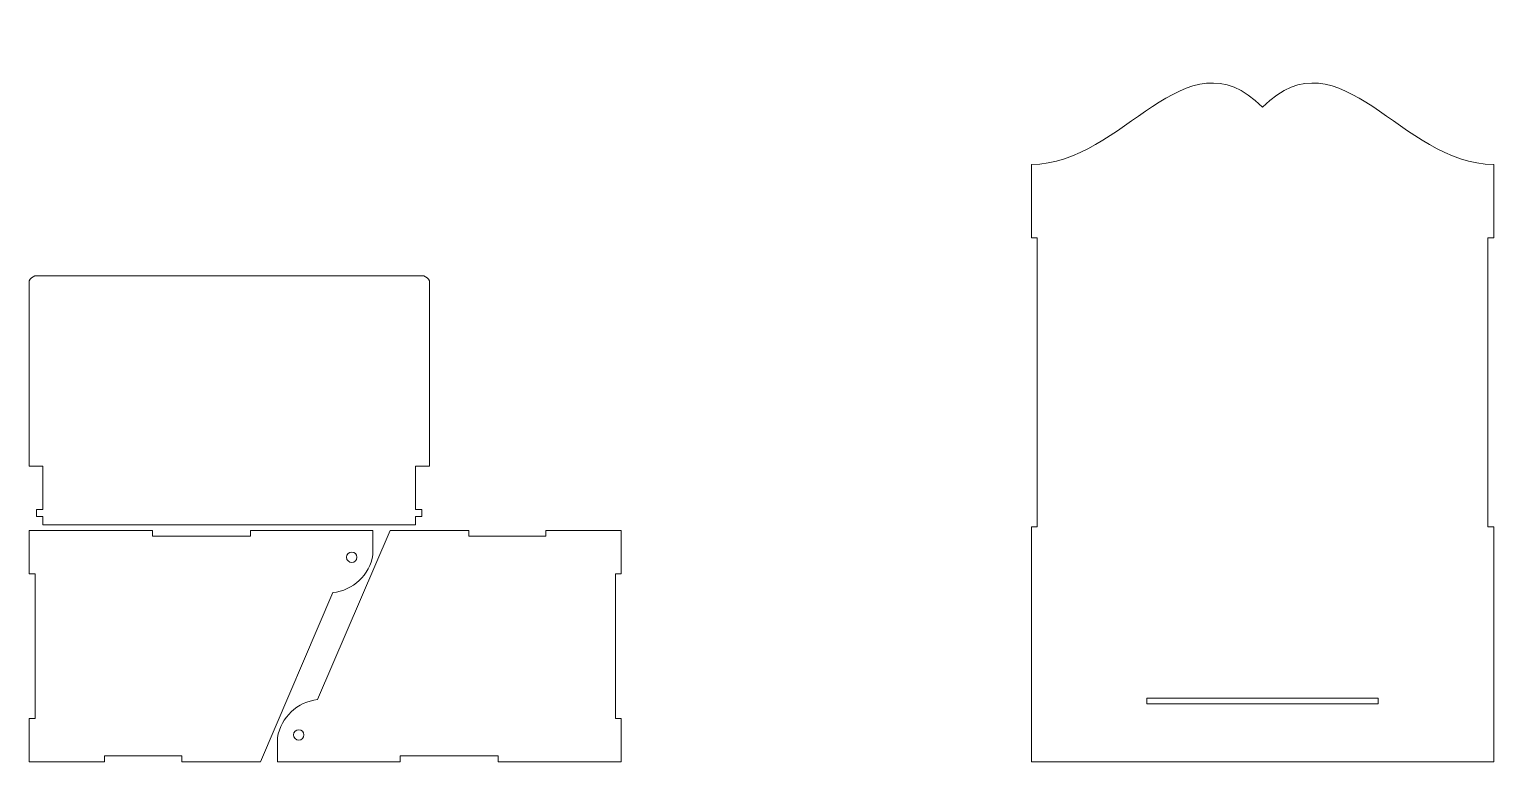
# Model space of a CAD drawing. Header units: millimetres. Extents: x -1460 to 1460, y -777 to 775.
# Drawn here: x -72 to 688, y -775 to -395 of the extents above; entities that cross this region are included whole.
import ezdxf

# ---------------------------------------------------------------- set-up
doc = ezdxf.new("R2010")
doc.units = ezdxf.units.MM
doc.header["$MEASUREMENT"] = 0
doc.layers.add('Camada 1', color=7, linetype='Continuous')

msp = doc.modelspace()

# ---------------------------------------------------------------- linework, layer by layer
at = {"layer": 'Camada 1', "color": 250, "lineweight": 20}
for points, knots in [([(450.8943, -503.1066), (450.8943, -503.1066), (450.8943, -653.1065), (450.8943, -653.1065), (450.8943, -653.1065), (450.8943, -653.1065), (447.8943, -653.1065), (447.8943, -653.1065), (447.8943, -653.1065), (447.8943, -653.1065), (447.8943, -775.1065), (447.8943, -775.1065), (447.8943, -775.1065), (447.8943, -775.1065), (687.8942, -775.1065), (687.8942, -775.1065), (687.8942, -775.1065), (687.8942, -775.1065), (687.8942, -653.1065), (687.8942, -653.1065), (687.8942, -653.1065), (687.8942, -653.1065), (684.8942, -653.1065), (684.8942, -653.1065), (684.8942, -653.1065), (684.8942, -653.1065), (684.8942, -503.1066), (684.8942, -503.1066), (684.8942, -503.1066), (684.8942, -503.1066), (687.8942, -503.1066), (687.8942, -503.1066), (687.8942, -503.1066), (687.8942, -503.1066), (687.8942, -465.1066), (687.8942, -465.1066), (687.8942, -465.1066), (639.9357, -465.1066), (608.3398, -394.9224), (567.8943, -435.3679), (567.8943, -435.3679), (527.4488, -394.9224), (495.8529, -465.1066), (447.8943, -465.1066), (447.8943, -465.1066), (447.8943, -465.1066), (447.8943, -503.1066), (447.8943, -503.1066), (447.8943, -503.1066), (447.8943, -503.1066), (450.8943, -503.1066), (450.8943, -503.1066)], [0, 0, 0, 0, 0.07142857, 0.07142857, 0.07142857, 0.07142857, 0.14285714, 0.14285714, 0.14285714, 0.14285714, 0.21428571, 0.21428571, 0.21428571, 0.21428571, 0.28571429, 0.28571429, 0.28571429, 0.28571429, 0.35714286, 0.35714286, 0.35714286, 0.35714286, 0.42857143, 0.42857143, 0.42857143, 0.42857143, 0.5, 0.5, 0.5, 0.5, 0.57142857, 0.57142857, 0.57142857, 0.57142857, 0.64285714, 0.64285714, 0.64285714, 0.64285714, 0.71428571, 0.71428571, 0.71428571, 0.71428571, 0.78571429, 0.78571429, 0.78571429, 0.78571429, 0.85714286, 0.85714286, 0.85714286, 0.85714286, 1, 1, 1, 1]), ([(-65.1461, -621.7225), (-65.1461, -621.7225), (-65.1461, -644.2225), (-65.1461, -644.2225), (-65.1461, -644.2225), (-65.1461, -644.2225), (-68.4371, -644.2225), (-68.4371, -644.2225), (-68.4371, -644.2225), (-68.4371, -644.2225), (-68.4371, -647.8225), (-68.4371, -647.8225), (-68.4371, -647.8225), (-68.4371, -647.8225), (-65.1461, -647.8225), (-65.1461, -647.8225), (-65.1461, -647.8225), (-65.1461, -647.8225), (-65.1461, -652.1065), (-65.1461, -652.1065), (-65.1461, -652.1065), (-65.1461, -652.1065), (-52.7483, -652.1065), (-52.7483, -652.1065), (-52.7483, -652.1065), (-52.7483, -652.1065), (22.2517, -652.1065), (22.2517, -652.1065), (22.2517, -652.1065), (22.2517, -652.1065), (128.1866, -652.1065), (128.1866, -652.1065), (128.1866, -652.1065), (128.1866, -652.1065), (128.1866, -647.8225), (128.1866, -647.8225), (128.1866, -647.8225), (128.1866, -647.8225), (131.5437, -647.8225), (131.5437, -647.8225), (131.5437, -647.8225), (131.5437, -647.8225), (131.5437, -644.2225), (131.5437, -644.2225), (131.5437, -644.2225), (131.5437, -644.2225), (128.1866, -644.2225), (128.1866, -644.2225), (128.1866, -644.2225), (128.1866, -644.2225), (128.1866, -621.7225), (128.1866, -621.7225), (128.1866, -621.7225), (128.1866, -621.7225), (130.0092, -621.7225), (130.0092, -621.7225), (130.0092, -621.7225), (130.0092, -621.7225), (133.6092, -621.7225), (133.6092, -621.7225), (133.6092, -621.7225), (133.6092, -621.7225), (135.4092, -621.7225), (135.4092, -621.7225), (135.4092, -621.7225), (135.4092, -621.7225), (135.4092, -525.5662), (135.4092, -525.5662), (135.4092, -525.5662), (134.8525, -524.3256), (133.8143, -523.3652), (132.5342, -522.9065), (132.5342, -522.9065), (132.5342, -522.9065), (-69.3732, -522.9065), (-69.3732, -522.9065), (-69.3732, -522.9065), (-70.6534, -523.3652), (-71.6915, -524.3256), (-72.2483, -525.5662), (-72.2483, -525.5662), (-72.2483, -525.5662), (-72.2483, -535.1065), (-72.2483, -535.1065), (-72.2483, -535.1065), (-72.2483, -535.1065), (-72.2483, -557.6065), (-72.2483, -557.6065), (-72.2483, -557.6065), (-72.2483, -557.6065), (-72.2483, -621.7225), (-72.2483, -621.7225), (-72.2483, -621.7225), (-72.2483, -621.7225), (-70.4483, -621.7225), (-70.4483, -621.7225), (-70.4483, -621.7225), (-70.4483, -621.7225), (-66.8483, -621.7225), (-66.8483, -621.7225), (-66.8483, -621.7225), (-66.8483, -621.7225), (-65.1461, -621.7225), (-65.1461, -621.7225)], [0, 0, 0, 0, 0.03703704, 0.03703704, 0.03703704, 0.03703704, 0.07407407, 0.07407407, 0.07407407, 0.07407407, 0.11111111, 0.11111111, 0.11111111, 0.11111111, 0.14814815, 0.14814815, 0.14814815, 0.14814815, 0.18518519, 0.18518519, 0.18518519, 0.18518519, 0.22222222, 0.22222222, 0.22222222, 0.22222222, 0.25925926, 0.25925926, 0.25925926, 0.25925926, 0.2962963, 0.2962963, 0.2962963, 0.2962963, 0.33333333, 0.33333333, 0.33333333, 0.33333333, 0.37037037, 0.37037037, 0.37037037, 0.37037037, 0.40740741, 0.40740741, 0.40740741, 0.40740741, 0.44444444, 0.44444444, 0.44444444, 0.44444444, 0.48148148, 0.48148148, 0.48148148, 0.48148148, 0.51851852, 0.51851852, 0.51851852, 0.51851852, 0.55555556, 0.55555556, 0.55555556, 0.55555556, 0.59259259, 0.59259259, 0.59259259, 0.59259259, 0.62962963, 0.62962963, 0.62962963, 0.62962963, 0.66666667, 0.66666667, 0.66666667, 0.66666667, 0.7037037, 0.7037037, 0.7037037, 0.7037037, 0.74074074, 0.74074074, 0.74074074, 0.74074074, 0.77777778, 0.77777778, 0.77777778, 0.77777778, 0.81481481, 0.81481481, 0.81481481, 0.81481481, 0.85185185, 0.85185185, 0.85185185, 0.85185185, 0.88888889, 0.88888889, 0.88888889, 0.88888889, 0.92592593, 0.92592593, 0.92592593, 0.92592593, 1, 1, 1, 1]), ([(106.1445, -655.1065), (106.1445, -655.1065), (42.5177, -655.1065), (42.5177, -655.1065), (42.5177, -655.1065), (42.5177, -655.1065), (42.5177, -658.1065), (42.5177, -658.1065), (42.5177, -658.1065), (42.5177, -658.1065), (-8.3751, -658.1065), (-8.3751, -658.1065), (-8.3751, -658.1065), (-8.3751, -658.1065), (-8.3751, -655.1065), (-8.3751, -655.1065), (-8.3751, -655.1065), (-8.3751, -655.1065), (-72.2483, -655.1065), (-72.2483, -655.1065), (-72.2483, -655.1065), (-72.2483, -655.1065), (-72.2483, -677.6065), (-72.2483, -677.6065), (-72.2483, -677.6065), (-72.2483, -677.6065), (-69.2483, -677.6065), (-69.2483, -677.6065), (-69.2483, -677.6065), (-69.2483, -677.6065), (-69.2483, -752.6065), (-69.2483, -752.6065), (-69.2483, -752.6065), (-69.2483, -752.6065), (-72.2483, -752.6065), (-72.2483, -752.6065), (-72.2483, -752.6065), (-72.2483, -752.6065), (-72.2483, -775.1065), (-72.2483, -775.1065), (-72.2483, -775.1065), (-72.2483, -775.1065), (-33.141, -775.1065), (-33.141, -775.1065), (-33.141, -775.1065), (-33.141, -775.1065), (-33.141, -772.1065), (-33.141, -772.1065), (-33.141, -772.1065), (-33.141, -772.1065), (6.859, -772.1065), (6.859, -772.1065), (6.859, -772.1065), (6.859, -772.1065), (6.859, -775.1065), (6.859, -775.1065), (6.859, -775.1065), (6.859, -775.1065), (47.7518, -775.1065), (47.7518, -775.1065), (47.7518, -775.1065), (47.7518, -775.1065), (85.3368, -687.3551), (85.3368, -687.3551), (85.3368, -687.3551), (95.8856, -686.2113), (104.387, -678.1924), (106.1445, -667.7283), (106.1445, -667.7283), (106.1445, -667.7283), (106.1445, -655.1065), (106.1445, -655.1065)], [0, 0, 0, 0, 0.05263158, 0.05263158, 0.05263158, 0.05263158, 0.10526316, 0.10526316, 0.10526316, 0.10526316, 0.15789474, 0.15789474, 0.15789474, 0.15789474, 0.21052632, 0.21052632, 0.21052632, 0.21052632, 0.26315789, 0.26315789, 0.26315789, 0.26315789, 0.31578947, 0.31578947, 0.31578947, 0.31578947, 0.36842105, 0.36842105, 0.36842105, 0.36842105, 0.42105263, 0.42105263, 0.42105263, 0.42105263, 0.47368421, 0.47368421, 0.47368421, 0.47368421, 0.52631579, 0.52631579, 0.52631579, 0.52631579, 0.57894737, 0.57894737, 0.57894737, 0.57894737, 0.63157895, 0.63157895, 0.63157895, 0.63157895, 0.68421053, 0.68421053, 0.68421053, 0.68421053, 0.73684211, 0.73684211, 0.73684211, 0.73684211, 0.78947368, 0.78947368, 0.78947368, 0.78947368, 0.84210526, 0.84210526, 0.84210526, 0.84210526, 0.89473684, 0.89473684, 0.89473684, 0.89473684, 1, 1, 1, 1]), ([(56.614, -775.1065), (56.614, -775.1065), (120.2408, -775.1065), (120.2408, -775.1065), (120.2408, -775.1065), (120.2408, -775.1065), (120.2408, -772.1065), (120.2408, -772.1065), (120.2408, -772.1065), (120.2408, -772.1065), (171.1336, -772.1065), (171.1336, -772.1065), (171.1336, -772.1065), (171.1336, -772.1065), (171.1336, -775.1065), (171.1336, -775.1065), (171.1336, -775.1065), (171.1336, -775.1065), (235.0068, -775.1065), (235.0068, -775.1065), (235.0068, -775.1065), (235.0068, -775.1065), (235.0068, -752.6065), (235.0068, -752.6065), (235.0068, -752.6065), (235.0068, -752.6065), (232.0068, -752.6065), (232.0068, -752.6065), (232.0068, -752.6065), (232.0068, -752.6065), (232.0068, -677.6065), (232.0068, -677.6065), (232.0068, -677.6065), (232.0068, -677.6065), (235.0068, -677.6065), (235.0068, -677.6065), (235.0068, -677.6065), (235.0068, -677.6065), (235.0068, -655.1065), (235.0068, -655.1065), (235.0068, -655.1065), (235.0068, -655.1065), (195.8995, -655.1065), (195.8995, -655.1065), (195.8995, -655.1065), (195.8995, -655.1065), (195.8995, -658.1065), (195.8995, -658.1065), (195.8995, -658.1065), (195.8995, -658.1065), (155.8995, -658.1065), (155.8995, -658.1065), (155.8995, -658.1065), (155.8995, -658.1065), (155.8995, -655.1065), (155.8995, -655.1065), (155.8995, -655.1065), (155.8995, -655.1065), (115.0067, -655.1065), (115.0067, -655.1065), (115.0067, -655.1065), (115.0067, -655.1065), (77.4217, -742.8579), (77.4217, -742.8579), (77.4217, -742.8579), (66.8729, -744.0017), (58.3715, -752.0206), (56.614, -762.4847), (56.614, -762.4847), (56.614, -762.4847), (56.614, -775.1065), (56.614, -775.1065)], [0, 0, 0, 0, 0.05263158, 0.05263158, 0.05263158, 0.05263158, 0.10526316, 0.10526316, 0.10526316, 0.10526316, 0.15789474, 0.15789474, 0.15789474, 0.15789474, 0.21052632, 0.21052632, 0.21052632, 0.21052632, 0.26315789, 0.26315789, 0.26315789, 0.26315789, 0.31578947, 0.31578947, 0.31578947, 0.31578947, 0.36842105, 0.36842105, 0.36842105, 0.36842105, 0.42105263, 0.42105263, 0.42105263, 0.42105263, 0.47368421, 0.47368421, 0.47368421, 0.47368421, 0.52631579, 0.52631579, 0.52631579, 0.52631579, 0.57894737, 0.57894737, 0.57894737, 0.57894737, 0.63157895, 0.63157895, 0.63157895, 0.63157895, 0.68421053, 0.68421053, 0.68421053, 0.68421053, 0.73684211, 0.73684211, 0.73684211, 0.73684211, 0.78947368, 0.78947368, 0.78947368, 0.78947368, 0.84210526, 0.84210526, 0.84210526, 0.84210526, 0.89473684, 0.89473684, 0.89473684, 0.89473684, 1, 1, 1, 1]), ([(95.119, -671.7065), (93.6279, -671.7065), (92.4191, -670.4977), (92.4191, -669.0065), (92.4191, -669.0065), (92.4191, -667.5154), (93.6279, -666.3065), (95.1191, -666.3065), (95.1191, -666.3065), (96.6102, -666.3065), (97.8191, -667.5153), (97.8191, -669.0065), (97.8191, -669.0065), (97.819, -670.4977), (96.6102, -671.7065), (95.119, -671.7065)], [0, 0, 0, 0, 0.2, 0.2, 0.2, 0.2, 0.4, 0.4, 0.4, 0.4, 0.6, 0.6, 0.6, 0.6, 1, 1, 1, 1]), ([(507.8944, -742.1065), (507.8944, -742.1065), (627.8944, -742.1065), (627.8944, -742.1065), (627.8944, -742.1065), (627.8944, -742.1065), (627.8944, -745.1065), (627.8944, -745.1065), (627.8944, -745.1065), (627.8944, -745.1065), (507.8944, -745.1065), (507.8944, -745.1065), (507.8944, -745.1065), (507.8944, -745.1065), (507.8944, -742.1065), (507.8944, -742.1065)], [0, 0, 0, 0, 0.2, 0.2, 0.2, 0.2, 0.4, 0.4, 0.4, 0.4, 0.6, 0.6, 0.6, 0.6, 1, 1, 1, 1]), ([(67.6395, -758.5065), (69.1306, -758.5065), (70.3394, -759.7153), (70.3394, -761.2065), (70.3394, -761.2065), (70.3394, -762.6976), (69.1306, -763.9065), (67.6394, -763.9065), (67.6394, -763.9065), (66.1483, -763.9065), (64.9394, -762.6977), (64.9394, -761.2065), (64.9394, -761.2065), (64.9395, -759.7153), (66.1483, -758.5065), (67.6395, -758.5065)], [0, 0, 0, 0, 0.2, 0.2, 0.2, 0.2, 0.4, 0.4, 0.4, 0.4, 0.6, 0.6, 0.6, 0.6, 1, 1, 1, 1])]:
    msp.add_open_spline(points, degree=3, knots=knots, dxfattribs=at)

doc.saveas('drawing.dxf')
